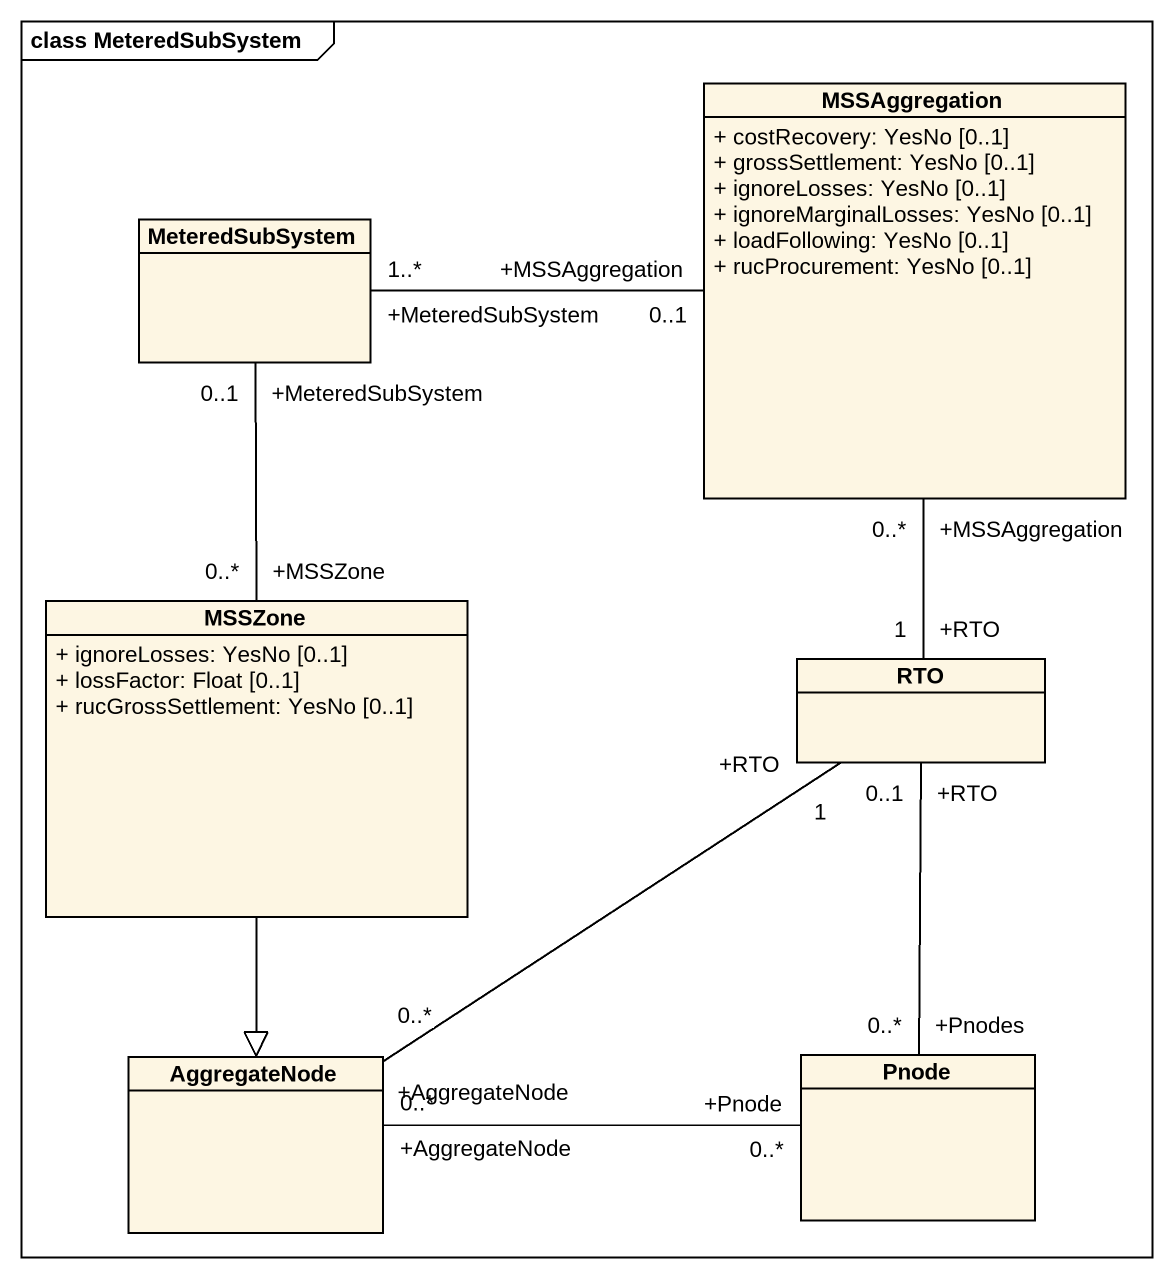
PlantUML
@startuml
mainframe class MeteredSubSystem
hide circle
hide empty members
skinparam classAttributeIconSize 0
class MSSAggregation {
  + costRecovery: YesNo [0..1]
  + grossSettlement: YesNo [0..1]
  + ignoreLosses: YesNo [0..1]
  + ignoreMarginalLosses: YesNo [0..1]
  + loadFollowing: YesNo [0..1]
  + rucProcurement: YesNo [0..1]
}
class MeteredSubSystem
class MSSZone {
  + ignoreLosses: YesNo [0..1]
  + lossFactor: Float [0..1]
  + rucGrossSettlement: YesNo [0..1]
}
class RTO
class AggregateNode
class Pnode
MSSAggregation "+MSSAggregation\n0..1" -left- "+MeteredSubSystem\n1..*" MeteredSubSystem
MSSAggregation "+MSSAggregation\n0..*" -- "+RTO\n1" RTO
MeteredSubSystem "+MeteredSubSystem\n0..1" -- "+MSSZone\n0..*" MSSZone
MSSZone --|> AggregateNode
RTO "+RTO\n1" -- "+AggregateNode\n0..*" AggregateNode
RTO "+RTO\n0..1" -- "+Pnodes\n0..*" Pnode
AggregateNode "+AggregateNode\n0..*" -right- "+Pnode\n0..*" Pnode
@enduml
